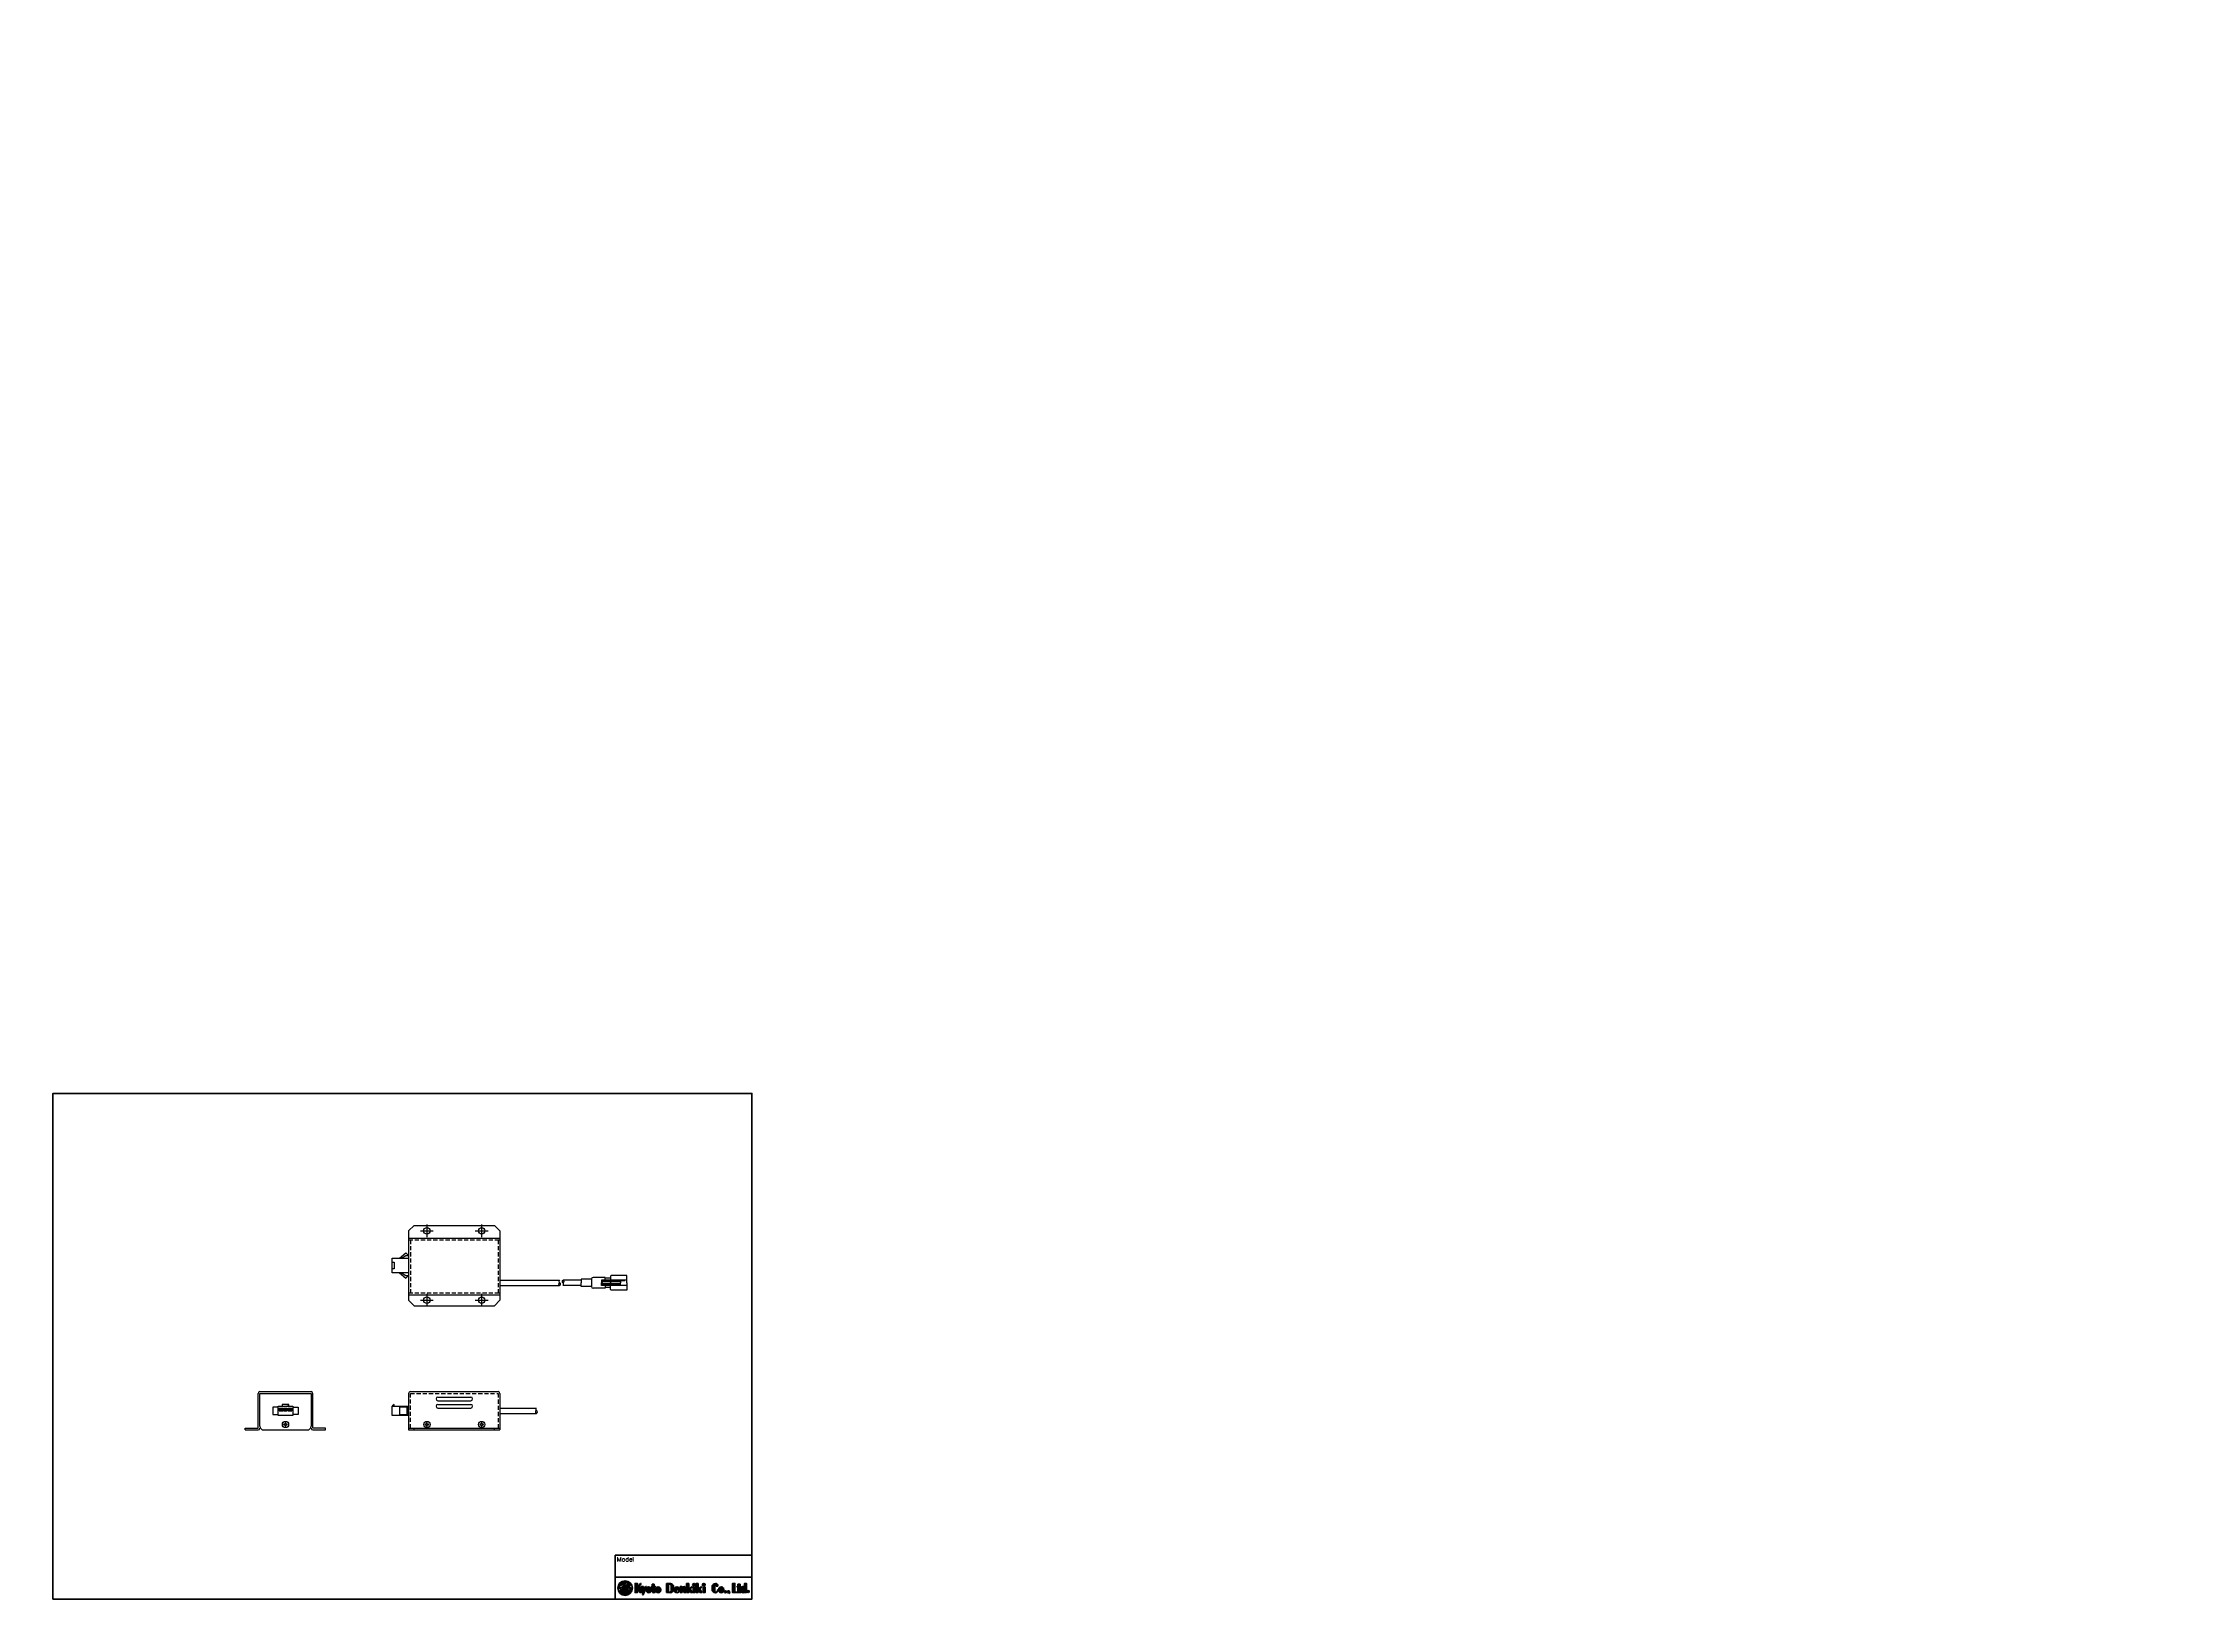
# Paper-space layout 'A3_1_3' of a CAD drawing. Header units: millimetres. Extents: x 0 to 392, y 0 to 286.
# The model-space entities are those that its viewports show. They can reach past a viewport. Long polylines and large blocks are cut down to what shows.
import ezdxf

# ---------------------------------------------------------------- set-up
doc = ezdxf.new("R2010")
doc.units = ezdxf.units.MM
doc.linetypes.add('HIDDEN', pattern=[0.375, 0.25, -0.125])
doc.layers.get('0').update_dxf_attribs({"lineweight": 30})
doc.layers.add('AUX', color=7, linetype='Continuous', lineweight=40)
doc.layers.add('PINOFF', color=6, linetype='Continuous', lineweight=9)
doc.layers.get('PINOFF').freeze()
doc.styles.get("Standard").update_dxf_attribs({"font": 'simplex.shx', "width": 0.8, "bigfont": 'extfont.shx'})

# ---------------------------------------------------------------- blocks, each defined once
blk = doc.blocks.new('A$C58A435ED')
h = blk.add_hatch(color=256)
edge = h.paths.add_edge_path()
edge.add_ellipse((3.8, 4.2), major_axis=(2.36, 2.72), ratio=0.381944, start_angle=36.9142, end_angle=132.4984, ccw=False)
edge.add_arc((4.7, 6.4), 0.75, 47.7163, 192.9195, ccw=False)
edge.add_ellipse((3.8, 4.2), major_axis=(2.36, 2.72), ratio=0.381944, start_angle=355.1193, end_angle=374.4019, ccw=False)
edge.add_ellipse((4.2, 3.8), major_axis=(2.36, 2.72), ratio=0.381944, start_angle=320.8704, end_angle=364.8807, ccw=False)
edge.add_arc((4, -35.9), 40.1, 84.2752, 86.8987, ccw=False)
edge.add_arc((4, 4), 4, 0, 180)
edge.add_arc((4, -35.9), 40.1, 92.8389, 95.7248, ccw=False)
h = blk.add_hatch(color=256)
edge = h.paths.add_edge_path()
edge.add_arc((4, 4), 4, 180, 360)
edge.add_arc((4, 43.9), 40.1, 272.8389, 275.7248, ccw=False)
edge.add_ellipse((4.2, 3.8), major_axis=(2.36, 2.72), ratio=0.381944, start_angle=175.1193, end_angle=312.4984, ccw=False)
edge.add_ellipse((3.8, 4.2), major_axis=(2.36, 2.72), ratio=0.381944, start_angle=140.8704, end_angle=184.8807, ccw=False)
edge.add_arc((4, 43.9), 40.1, 264.2752, 266.8987, ccw=False)
h = blk.add_hatch(color=256)
edge = h.paths.add_edge_path(flags=17)
edge.add_ellipse((4.2, 3.8), major_axis=(2.36, 2.72), ratio=0.381944, start_angle=130.1847, end_angle=175.1193)
edge.add_ellipse((3.8, 4.2), major_axis=(2.36, 2.72), ratio=0.381944, start_angle=184.8807, end_angle=296.5044)
edge.add_arc((4, 43.9), 40.1, 267.8758, 271.7647, ccw=False)
h = blk.add_hatch(color=256)
edge = h.paths.add_edge_path(flags=17)
edge.add_ellipse((3.8, 4.2), major_axis=(2.36, 2.72), ratio=0.381944, start_angle=310.1847, end_angle=355.1193)
edge.add_ellipse((4.2, 3.8), major_axis=(2.36, 2.72), ratio=0.381944, start_angle=364.8807, end_angle=376.9173)
edge.add_arc((4.6, 6.4), 0.783, -118.932, 3.6503, ccw=False)
edge.add_ellipse((4.2, 3.8), major_axis=(2.36, 2.72), ratio=0.381944, start_angle=39.809, end_angle=116.5044)
edge.add_arc((4, -35.9), 40.1, 87.8758, 91.7647, ccw=False)
blk.add_circle((4, 4), 4)
for centre, radius, start, end in [((4, -35.9), 40.1, 92.8389, 95.7248), ((4, 43.9), 40.1, 264.2752, 266.8987), ((4, 43.9), 40.1, 267.8758, 271.7647), ((4, -35.9), 40.1, 87.8758, 91.7647), ((4.7, 6.4), 0.75, 46.1932, 192.9195), ((4.6, 6.4), 0.783, 241.068, 3.6503), ((4, 43.9), 40.1, 272.8389, 275.7248), ((4, -35.9), 40.1, 84.2752, 86.8987)]:
    blk.add_arc(centre, radius, start, end)
for centre, start_param, end_param in [((3.8, 4.2), 2.009737, 4.900602), ((4.2, 3.8), 1.88285, 5.049036), ((3.8, 4.2), 1.10042, 1.907443), ((4.2, 3.8), 1.14108, 1.759009), ((3.8, 4.2), 5.024443, 6.875096), ((4.2, 3.8), 5.15133, 6.96942)]:
    blk.add_ellipse(centre, major_axis=(2.36, 2.72), ratio=0.381944, start_param=start_param, end_param=end_param)
blk = doc.blocks.new('A$C7F8063EA')
for points in [[(2.4, 4.8), (3.4, 6.2), (2.9, 6.2), (1.3, 4.1), (1.3, 6.2), (0, 6.2), (0, 1.1), (1.3, 1.1), (1.3, 3.4), (1.5, 3.7), (2.6, 1.1), (4.1, 1.1)], [(4.5, 1.1), (4.1, 0), (4.4, 0), (6.2, 4.4), (5.8, 4.4), (5.2, 2.8), (4.5, 4.4), (3.4, 4.4)], [(28.2, 6.2), (28.2, 1.1), (29.4, 1.1), (29.4, 2.6), (29.5, 2.8), (30.3, 1.1), (31.3, 1.1), (30.2, 3.3), (31.3, 4.2), (31.1, 4.4), (29.4, 3), (29.4, 6.2)], [(31.8, 4.2), (31.8, 1.1), (32.9, 1.1), (32.9, 4.2)], [(33.4, 6.2), (33.4, 1.1), (34.5, 1.1), (34.5, 2.6), (34.7, 2.8), (35.5, 1.1), (36.5, 1.1), (35.4, 3.3), (36.5, 4.2), (36.3, 4.4), (34.5, 3), (34.5, 6.2)], [(37.2, 4.2), (37.2, 1.1), (38.3, 1.1), (38.3, 4.2)], [(53.4, 6.2), (53.4, 1.1), (54.7, 1.1), (56.3, 1.1), (56.3, 1.4), (54.7, 1.4), (54.7, 6.2)]]:
    blk.add_hatch(color=256).paths.add_polyline_path(points)
h = blk.add_hatch(color=256)
h.paths.add_polyline_path([(6, 2.5, 0.993056), (8.9, 2.5), (8.9, 2.9, 1.006911), (6, 2.9)])
h.paths.add_polyline_path([(7.1, 3.9, -1.045169), (7.8, 3.9), (7.8, 1.6, -1.045169), (7.1, 1.6)], flags=16)
h = blk.add_hatch(color=256)
edge = h.paths.add_edge_path()
edge.add_line((9.4, 4.2), (9.4, 1.8))
edge.add_ellipse((10, 1.8), major_axis=(0, 0.709), ratio=0.902288, start_angle=90, end_angle=180)
edge.add_line((10, 1.1), (11, 1.1))
edge.add_line((11, 1.1), (11, 1.4))
edge.add_ellipse((11, 1.9), major_axis=(0, -0.528), ratio=0.918034, start_angle=270, end_angle=360, ccw=False)
edge.add_line((10.5, 1.9), (10.5, 4.2))
edge.add_line((10.5, 4.2), (10.9, 4.2))
edge.add_line((10.9, 4.2), (10.9, 4.6))
edge.add_line((10.9, 4.6), (10.5, 4.6))
edge.add_line((10.5, 4.6), (10.5, 5.8))
edge.add_line((10.5, 5.8), (9.4, 5.8))
edge.add_line((9.4, 5.8), (9.4, 4.6))
edge.add_line((9.4, 4.6), (9.1, 4.6))
edge.add_line((9.1, 4.6), (9.1, 4.2))
edge.add_line((9.1, 4.2), (9.4, 4.2))
h = blk.add_hatch(color=256)
h.paths.add_polyline_path([(12.7, 4.4), (12.6, 4.4, 0.412198), (11.2, 2.9), (11.2, 2.5, 0.993056), (14.1, 2.5), (14.1, 2.9, 0.416232)])
h.paths.add_polyline_path([(12.3, 3.9, -1.045169), (13, 3.9), (13, 1.6, -1.045169), (12.3, 1.6)], flags=16)
h = blk.add_hatch(color=256)
edge = h.paths.add_edge_path()
edge.add_line((17.2, 1.1), (19.3, 1.1))
edge.add_ellipse((19.3, 3), major_axis=(0, -1.92), ratio=0.930559, start_angle=0, end_angle=90)
edge.add_line((21.1, 3), (21.1, 4.2))
edge.add_ellipse((19.3, 4.2), major_axis=(0, 1.92), ratio=0.930559, start_angle=270, end_angle=360)
edge.add_line((19.3, 6.2), (17.2, 6.2))
edge.add_line((17.2, 6.2), (17.2, 1.1))
edge = h.paths.add_edge_path(flags=16)
edge.add_line((18.3, 5.8), (19.1, 5.8))
edge.add_ellipse((19.1, 5.1), major_axis=(0, 0.7), ratio=0.929746, start_angle=270, end_angle=359.8389, ccw=False)
edge.add_line((19.8, 5.1), (19.8, 2.1))
edge.add_ellipse((19.1, 2.1), major_axis=(0, -0.7), ratio=0.929746, start_angle=0.1611, end_angle=90, ccw=False)
edge.add_line((19.1, 1.4), (18.3, 1.4))
edge.add_line((18.3, 1.4), (18.3, 5.8))
h = blk.add_hatch(color=256)
edge = h.paths.add_edge_path()
edge.add_line((22.9, 4.4), (22.9, 4.4))
edge.add_arc((22.9, 2.9), 1.46, 90.3946, 180)
edge.add_line((21.4, 2.9), (21.4, 2.5))
edge.add_arc((22.9, 2.5), 1.46, 180.2595, 269.3397)
edge.add_line((22.9, 1.1), (22.9, 1.1))
edge.add_arc((22.9, 2.5), 1.46, 270.6603, 354.2194)
edge.add_line((24.3, 2.4), (24.1, 2.4))
edge.add_ellipse((22.9, 2.4), major_axis=(-1.2, 0), ratio=0.941657, start_angle=90.1774, end_angle=180, ccw=False)
edge.add_arc((22.9, 1.6), 0.325, 180, 276.5641, ccw=False)
edge.add_line((22.5, 1.6), (22.5, 2.7))
edge.add_line((22.5, 2.7), (24.3, 2.7))
edge.add_line((24.3, 2.7), (24.3, 2.9))
edge.add_arc((22.9, 2.9), 1.46, 359.2107, 449.6054)
h.paths.add_polyline_path([(22.5, 3.1), (22.5, 3.9, -1.045169), (23.2, 3.9), (23.2, 3.1)], flags=16)
h = blk.add_hatch(color=256)
edge = h.paths.add_edge_path()
edge.add_line((24.7, 4.4), (24.7, 1.1))
edge.add_line((24.7, 1.1), (25.8, 1.1))
edge.add_line((25.8, 1.1), (25.8, 3.7))
edge.add_ellipse((26.2, 3.7), major_axis=(0.377, 0.217), ratio=0.907884, start_angle=60.0645, end_angle=150.0645, ccw=False)
edge.add_ellipse((26.2, 3.7), major_axis=(0, 0.404), ratio=0.965673, start_angle=270, end_angle=360, ccw=False)
edge.add_line((26.6, 3.7), (26.6, 1.1))
edge.add_line((26.6, 1.1), (27.7, 1.1))
edge.add_line((27.7, 1.1), (27.7, 3.4))
edge.add_ellipse((26.8, 3.4), major_axis=(0, 1.05), ratio=0.925613, start_angle=270, end_angle=360)
edge.add_ellipse((26.8, 4), major_axis=(-0.975, 0), ratio=0.402759, start_angle=270, end_angle=360)
edge.add_line((25.8, 4), (25.8, 4.2))
edge.add_line((25.8, 4.2), (25.6, 4.4))
edge.add_line((25.6, 4.4), (24.7, 4.4))
h = blk.add_hatch(color=256)
edge = h.paths.add_edge_path()
edge.add_ellipse((32.3, 5.5), major_axis=(-0.803, 0), ratio=0.880683, start_angle=0, end_angle=360)
h = blk.add_hatch(color=256)
edge = h.paths.add_edge_path()
edge.add_ellipse((37.6, 5.5), major_axis=(-0.803, 0), ratio=0.880683, start_angle=0, end_angle=360)
h = blk.add_hatch(color=256)
edge = h.paths.add_edge_path()
edge.add_arc((44, 5.4), 0.402, 0, 180, ccw=False)
edge.add_line((44.4, 5.4), (44.4, 4.6))
edge.add_line((44.4, 4.6), (45.4, 4.6))
edge.add_ellipse((44, 4.6), major_axis=(0, 1.59), ratio=0.861671, start_angle=270, end_angle=360)
edge.add_ellipse((44, 4.4), major_axis=(-1.84, 0), ratio=0.958258, start_angle=270, end_angle=360)
edge.add_line((42.2, 4.4), (42.2, 2.8))
edge.add_ellipse((44, 2.8), major_axis=(-1.84, 0), ratio=0.958258, start_angle=0, end_angle=90)
edge.add_ellipse((44, 2.6), major_axis=(0, -1.59), ratio=0.859541, start_angle=0, end_angle=90)
edge.add_line((45.4, 2.6), (45.1, 2.6))
edge.add_line((45.1, 2.6), (45.1, 2.1))
edge.add_ellipse((44.5, 2.1), major_axis=(0, -0.689), ratio=0.905354, start_angle=0, end_angle=90, ccw=False)
edge.add_line((44.5, 1.4), (44.1, 1.4))
edge.add_ellipse((44.1, 1.9), major_axis=(0, 0.516), ratio=0.975773, start_angle=90, end_angle=180, ccw=False)
edge.add_line((43.6, 1.9), (43.6, 5.4))
h = blk.add_hatch(color=256)
h.paths.add_polyline_path([(45.7, 2.5, 0.409357), (47.2, 1.1), (47.2, 1.1, 0.409404), (48.7, 2.5), (48.7, 2.9, 1.006911), (45.7, 2.9)])
h.paths.add_polyline_path([(46.9, 3.9, -1), (47.5, 3.9), (47.5, 1.6, -1), (46.9, 1.6)], flags=16)
h = blk.add_hatch(color=256)
edge = h.paths.add_edge_path()
edge.add_ellipse((49.5, 1.6), major_axis=(-0.65, 0), ratio=0.820872, start_angle=0, end_angle=360)
h = blk.add_hatch(color=256)
edge = h.paths.add_edge_path()
edge.add_ellipse((51.1, 1.6), major_axis=(-0.65, 0), ratio=0.820872, start_angle=178.569, end_angle=477.5428)
edge.add_ellipse((51.3, 1.1), major_axis=(0, -0.409), ratio=0.251102, start_angle=0, end_angle=84.6433, ccw=False)
edge.add_ellipse((51.3, 1.4), major_axis=(0, -0.72), ratio=0.731271, start_angle=0, end_angle=90)
edge.add_ellipse((51.7, 1.4), major_axis=(0, 0.202), ratio=0.432391, start_angle=270, end_angle=339.5604)
edge.add_ellipse((51.7, 1.4), major_axis=(0, 0.202), ratio=0.432391, start_angle=339.5604, end_angle=340.2548, ccw=False)
h = blk.add_hatch(color=256)
edge = h.paths.add_edge_path()
edge.add_line((56, 4.2), (56.3, 4.2))
edge.add_line((56.3, 4.2), (56.3, 1.8))
edge.add_ellipse((57, 1.8), major_axis=(0, 0.709), ratio=0.902288, start_angle=90, end_angle=180)
edge.add_line((57, 1.1), (58, 1.1))
edge.add_line((58, 1.1), (58, 1.4))
edge.add_ellipse((58, 1.9), major_axis=(0, -0.528), ratio=0.918034, start_angle=270, end_angle=360, ccw=False)
edge.add_line((57.5, 1.9), (57.5, 4.2))
edge.add_line((57.5, 4.2), (57.8, 4.2))
edge.add_line((57.8, 4.2), (57.8, 4.6))
edge.add_line((57.8, 4.6), (57.5, 4.6))
edge.add_line((57.5, 4.6), (57.5, 5.8))
edge.add_line((57.5, 5.8), (56.3, 5.8))
edge.add_line((56.3, 5.8), (56.3, 4.6))
edge.add_line((56.3, 4.6), (56, 4.6))
edge.add_line((56, 4.6), (56, 4.2))
h = blk.add_hatch(color=256)
edge = h.paths.add_edge_path()
edge.add_line((61, 6.2), (60, 6.2))
edge.add_line((60, 6.2), (60, 4))
edge.add_ellipse((59.4, 3.2), major_axis=(0, -1.25), ratio=0.700546, start_angle=140.5626, end_angle=180)
edge.add_line((59.4, 4.4), (59, 4.4))
edge.add_ellipse((59, 3.2), major_axis=(0, -1.25), ratio=0.700546, start_angle=180, end_angle=270)
edge.add_line((58.1, 3.2), (58.1, 2.3))
edge.add_ellipse((59, 2.3), major_axis=(0, 1.25), ratio=0.700546, start_angle=90, end_angle=180)
edge.add_line((59, 1.1), (59.4, 1.1))
edge.add_ellipse((59.4, 2.3), major_axis=(0, 1.25), ratio=0.700546, start_angle=180, end_angle=219.4374)
edge.add_line((60, 1.5), (60, 1.1))
edge.add_line((60, 1.1), (61, 1.1))
edge.add_line((61, 1.1), (61, 6.2))
h.paths.add_polyline_path([(60, 1.7, -1), (59.2, 1.7), (59.2, 3.8, -1), (60, 3.8)], flags=16)
h = blk.add_hatch(color=256)
edge = h.paths.add_edge_path()
edge.add_ellipse((62, 1.7), major_axis=(-0.582, 0), ratio=0.959913, start_angle=0, end_angle=360)
for p, q in [((0, 6.2), (1.3, 6.2)), ((0, 1.1), (1.3, 1.1)), ((2.9, 6.2), (1.3, 4.1)), ((1.5, 3.7), (1.3, 3.4)), ((2.6, 1.1), (1.5, 3.7)), ((3.4, 6.2), (2.4, 4.8)), ((4.1, 1.1), (2.4, 4.8)), ((4.1, 1.1), (2.6, 1.1)), ((2.9, 6.2), (3.4, 6.2)), ((3.4, 4.4), (4.5, 1.1)), ((3.4, 4.4), (4.5, 4.4)), ((3.4, 4.4), (4.5, 4.4)), ((4.1, 0), (4.5, 1.1)), ((4.1, 0), (4.4, 0)), ((4.4, 0), (6.2, 4.4)), ((4.5, 4.4), (5.2, 2.8)), ((5.2, 2.8), (5.8, 4.4)), ((5.8, 4.4), (6.2, 4.4)), ((6, 2.9), (6, 2.5)), ((8.9, 2.9), (8.9, 2.5)), ((9.1, 4.6), (9.1, 4.2)), ((9.1, 4.6), (9.1, 4.2)), ((9.1, 4.2), (9.4, 4.2)), ((9.1, 4.2), (9.4, 4.2)), ((9.4, 5.8), (10.5, 5.8)), ((9.4, 5.8), (9.4, 4.6)), ((9.4, 4.2), (9.4, 1.8)), ((10, 1.1), (11, 1.1)), ((11, 1.1), (10, 1.1)), ((10.5, 5.8), (10.5, 4.6)), ((10.5, 4.2), (10.9, 4.2)), ((10.5, 4.2), (10.9, 4.2)), ((10.5, 4.2), (10.5, 1.9)), ((11, 1.4), (11, 1.1)), ((11, 1.4), (11, 1.1)), ((11, 1.1), (11, 1.1)), ((11.2, 2.9), (11.2, 2.5)), ((12.6, 4.4), (12.7, 4.4)), ((12.7, 1.1), (12.7, 1.1)), ((14.1, 2.9), (14.1, 2.5)), ((17.2, 6.2), (19.3, 6.2)), ((17.2, 1.1), (17.2, 6.2)), ((17.2, 1.1), (17.2, 6.2)), ((17.2, 6.2), (19.3, 6.2)), ((17.2, 1.1), (19.3, 1.1)), ((17.2, 1.1), (19.3, 1.1)), ((18.3, 5.8), (18.3, 1.4)), ((18.3, 1.4), (18.3, 5.8)), ((18.3, 5.8), (19.1, 5.8)), ((18.3, 1.4), (19.1, 1.4)), ((19.8, 5.1), (19.8, 2.1)), ((21.1, 4.2), (21.1, 3)), ((21.4, 2.9), (21.4, 2.5)), ((22.5, 3.1), (23.2, 3.1)), ((22.5, 2.7), (24.3, 2.7)), ((22.9, 4.4), (22.9, 4.4)), ((22.9, 1.1), (22.9, 1.1)), ((22.9, 1.1), (22.9, 1.1)), ((24.1, 2.4), (24.3, 2.4)), ((24.3, 2.9), (24.3, 2.7)), ((24.7, 4.4), (25.6, 4.4)), ((24.7, 1.1), (24.7, 4.4)), ((24.7, 4.4), (25.6, 4.4)), ((24.7, 4.4), (25.6, 4.4)), ((24.7, 1.1), (24.7, 4.4)), ((24.7, 4.4), (25.6, 4.4)), ((24.7, 1.1), (25.8, 1.1)), ((24.7, 1.1), (25.8, 1.1)), ((25.8, 4.2), (25.6, 4.4)), ((25.8, 4.2), (25.6, 4.4)), ((25.8, 4), (25.8, 4.2)), ((25.8, 4), (25.8, 4.2)), ((25.8, 4.2), (25.8, 4)), ((25.8, 1.1), (25.8, 3.7)), ((25.8, 1.1), (25.8, 3.7)), ((26.6, 1.1), (26.6, 3.7)), ((26.6, 1.1), (26.6, 3.7)), ((26.6, 1.1), (27.7, 1.1)), ((26.6, 1.1), (27.7, 1.1)), ((27.7, 1.1), (27.7, 3.4)), ((27.7, 1.1), (27.7, 3.4)), ((28.2, 6.2), (29.4, 6.2)), ((28.2, 6.2), (28.2, 1.1)), ((29.4, 6.2), (28.2, 6.2)), ((28.2, 1.1), (29.4, 1.1)), ((28.2, 1.1), (29.4, 1.1)), ((29.4, 3), (29.4, 6.2)), ((31.2, 4.4), (29.4, 3)), ((29.5, 2.8), (29.4, 2.6)), ((29.4, 1.1), (29.4, 2.6)), ((30.3, 1.1), (29.5, 2.8)), ((31.3, 4.2), (30.2, 3.3)), ((31.3, 1.1), (30.2, 3.3)), ((30.3, 1.1), (31.3, 1.1)), ((31.1, 4.4), (31.3, 4.2)), ((31.8, 1.1), (32.9, 1.1)), ((33.4, 6.2), (34.5, 6.2)), ((33.4, 6.2), (33.4, 1.1)), ((34.5, 6.2), (33.4, 6.2)), ((33.4, 1.1), (34.5, 1.1)), ((33.4, 1.1), (34.5, 1.1)), ((34.5, 3), (34.5, 6.2)), ((36.3, 4.4), (34.5, 3)), ((34.7, 2.8), (34.5, 2.6)), ((34.5, 1.1), (34.5, 2.6)), ((35.5, 1.1), (34.7, 2.8)), ((36.5, 4.2), (35.4, 3.3)), ((36.5, 1.1), (35.4, 3.3)), ((35.5, 1.1), (36.5, 1.1)), ((36.3, 4.4), (36.5, 4.2)), ((37.2, 1.1), (38.3, 1.1)), ((37.5, 6.2), (37.6, 6.2)), ((37.5, 6.2), (37.5, 6.2)), ((37.5, 4.8), (37.5, 4.8)), ((42.2, 4.4), (42.2, 4.4)), ((42.2, 4.4), (42.2, 2.8)), ((43.6, 5.4), (43.6, 1.9)), ((43.6, 5.4), (43.6, 1.9)), ((44.1, 1.4), (44.5, 1.4)), ((44.1, 1.4), (44.5, 1.4)), ((44.4, 4.6), (44.4, 5.4)), ((44.4, 4.6), (44.4, 5.4)), ((45.4, 4.6), (44.4, 4.6)), ((44.4, 4.6), (45.4, 4.6)), ((45.4, 2.6), (45.1, 2.6)), ((45.1, 2.6), (45.1, 2.1)), ((45.4, 2.6), (45.1, 2.6)), ((45.1, 2.6), (45.1, 2.1)), ((45.7, 2.9), (45.7, 2.5)), ((47.2, 1.1), (47.2, 1.1)), ((48.7, 2.9), (48.7, 2.5)), ((51.8, 1.6), (51.8, 1.6)), ((53.4, 6.2), (54.7, 6.2)), ((53.4, 1.1), (56.3, 1.1)), ((54.7, 1.4), (54.7, 2)), ((56, 4.6), (56, 4.2)), ((56, 4.6), (56, 4.2)), ((56, 4.2), (56.3, 4.2)), ((56, 4.2), (56.3, 4.2)), ((56.3, 5.8), (57.5, 5.8)), ((56.3, 5.8), (56.3, 4.6)), ((56.3, 4.2), (56.3, 1.8)), ((58, 1.1), (57, 1.1)), ((57.5, 5.8), (57.5, 4.6)), ((57.5, 4.2), (57.8, 4.2)), ((57.5, 4.2), (57.8, 4.2)), ((57.5, 4.2), (57.5, 1.9)), ((58, 1.4), (58, 1.1)), ((58, 1.4), (58, 1.1)), ((58, 1.1), (58, 1.4)), ((58.1, 3.2), (58.1, 2.4)), ((58.1, 3.2), (58.1, 2.3)), ((59.4, 4.4), (59, 4.4)), ((59, 1.1), (59.4, 1.1)), ((59.2, 3.8), (59.2, 1.7)), ((59.2, 3.8), (59.2, 1.7)), ((60, 6.2), (61, 6.2)), ((60, 6.2), (61, 6.2)), ((61, 1.1), (61, 2)), ((61, 1.1), (61, 2)), ((62, 2.2), (62, 2.2)), ((62, 1.1), (62, 1.1)), ((62.6, 1.7), (62.6, 1.7))]:
    blk.add_line(p, q)
for points in [[(1.3, 3.4), (1.3, 1.1), (0, 1.1), (0, 6.2), (1.3, 6.2), (1.3, 4.1)], [(7.1, 3.9), (7.1, 1.6)], [(7.8, 1.5), (7.8, 3.9)], [(9.1, 4.2), (9.1, 4.6), (9.4, 4.6)], [(9.1, 4.2), (9.1, 4.6), (9.4, 4.6)], [(10.5, 4.6), (10.9, 4.6), (10.9, 4.2)], [(10.5, 4.6), (10.9, 4.6), (10.9, 4.2)], [(12.3, 3.9), (12.3, 1.6)], [(13, 1.5), (13, 3.9)], [(22.5, 3.9), (22.5, 3.1)], [(22.5, 2.7), (22.5, 1.6)], [(23.2, 3.1), (23.2, 3.9)], [(46.9, 3.9), (46.9, 1.6)], [(47.5, 3.9), (47.5, 1.6)], [(54.7, 1.1), (53.4, 1.1), (53.4, 6.2), (54.7, 6.2), (54.7, 1.4)], [(54.7, 1.1), (56.3, 1.1), (56.3, 1.4), (54.7, 1.4)], [(56.3, 4.2), (56, 4.2), (56, 4.6), (56.3, 4.6)], [(56.3, 4.2), (56, 4.2), (56, 4.6), (56.3, 4.6)], [(57.5, 4.6), (57.8, 4.6), (57.8, 4.2), (57.5, 4.2)], [(57.5, 4.6), (57.8, 4.6), (57.8, 4.2), (57.5, 4.2)], [(60, 4), (60, 6.2), (61, 6.2), (61, 1.1), (60, 1.1), (60, 1.5)], [(60, 4), (60, 6.2), (61, 6.2), (61, 1.1), (60, 1.1), (60, 1.5)], [(60, 1.7), (60, 3.8)], [(60, 1.7), (60, 3.8)]]:
    blk.add_lwpolyline(points)
for points in [[(31.8, 4.2), (32.9, 4.2), (32.9, 1.1), (31.8, 1.1)], [(37.2, 4.2), (38.3, 4.2), (38.3, 1.1), (37.2, 1.1)]]:
    blk.add_lwpolyline(points, close=True)
for centre, radius, start, end in [((7.5, 2.9), 1.46, 359.2107, 180), ((7.5, 2.5), 1.46, 179.5961, 359.6054), ((7.5, 3.9), 0.325, 354.9391, 180), ((7.5, 1.6), 0.325, 180, 5.0609), ((12.6, 2.9), 1.46, 359.2107, 180), ((12.6, 2.5), 1.46, 179.5961, 359.6054), ((12.6, 3.9), 0.325, 354.9391, 180), ((12.6, 1.6), 0.325, 180, 5.0609), ((22.9, 2.9), 1.46, 359.2107, 180), ((22.9, 2.5), 1.46, 179.7405, 354.2194), ((22.9, 3.9), 0.325, 354.9391, 180), ((22.9, 1.6), 0.325, 180, 273.149), ((44, 5.4), 0.402, 0, 180), ((47.2, 2.9), 1.46, 359.2107, 180), ((47.2, 2.5), 1.46, 179.5961, 359.6054), ((47.2, 3.9), 0.325, 0, 180), ((47.2, 1.6), 0.325, 180, 360), ((59.6, 3.8), 0.411, 0, 180), ((59.6, 1.7), 0.411, 180, 0)]:
    blk.add_arc(centre, radius, start, end)
for centre, major_axis, ratio, start_param, end_param in [((10, 1.8), (0, 0.709), 0.902288, 1.570796, 3.141593), ((11, 1.9), (0, -0.528), 0.918034, 4.712389, 6.283185), ((19.1, 5.1), (0, 0.7), 0.929746, 4.712389, 6.280162), ((19.3, 4.2), (0, 1.92), 0.930559, 4.712389, 6.283185), ((22.9, 2.4), (-1.2, 0), 0.941657, 1.573713, 3.141593), ((26.8, 4), (-0.975, 0), 0.402759, 4.712389, 6.283185), ((26.2, 3.7), (0, 0.404), 0.965673, 4.712389, 6.283185), ((26.8, 3.4), (0, 1.05), 0.925613, 4.712389, 6.283185), ((44, 4.4), (-1.84, 0), 0.958258, 4.712389, 6.283185), ((44.1, 1.9), (0, 0.516), 0.975773, 1.570796, 3.141593), ((44, 4.6), (0, 1.59), 0.861671, 4.712389, 6.283185), ((44, 2.6), (0, -1.59), 0.859541, 0, 1.570796), ((44.5, 2.1), (0, -0.689), 0.905354, 0, 1.570796), ((51.1, 1.6), (-0.65, 0), 0.820872, 3.11117, 8.258473), ((51.3, 1.4), (0, -0.72), 0.731271, 0, 1.570796), ((51.3, 1.1), (0, -0.409), 0.251102, 0, 1.547256), ((51.7, 1.4), (0, 0.202), 0.432391, 4.712389, 5.59034), ((57, 1.8), (0, 0.709), 0.902288, 1.570796, 3.141593), ((58, 1.9), (0, -0.528), 0.918034, 4.712389, 6.283185), ((59, 3.2), (0, -1.25), 0.700546, 3.141592, 4.712389), ((59.4, 2.3), (0, 1.25), 0.700546, 3.141592, 4.006894)]:
    blk.add_ellipse(centre, major_axis=major_axis, ratio=ratio, start_param=start_param, end_param=end_param)
at = {"extrusion": (0, 0, -1)}
for centre, major_axis, ratio, start_param, end_param in [((19.1, 2.1), (0, -0.7), 0.929746, 4.712389, 6.280162), ((19.3, 3), (0, -1.92), 0.930559, 4.712389, 6.283185), ((26.2, 3.7), (0.377, 0.217), 0.907884, 3.706835, 5.194113), ((44, 2.8), (-1.84, 0), 0.958258, 4.712389, 6.283185), ((59, 2.3), (0, 1.25), 0.700546, 3.141592, 4.712389), ((59.4, 3.2), (0, -1.25), 0.700546, 3.141592, 4.006894)]:
    blk.add_ellipse(centre, major_axis=major_axis, ratio=ratio, start_param=start_param, end_param=end_param, dxfattribs=at)
for centre, major_axis, ratio in [((32.3, 5.5), (-0.803, 0), 0.880683), ((37.6, 5.5), (-0.803, 0), 0.880683), ((49.5, 1.6), (-0.65, 0), 0.820872), ((62, 1.7), (-0.582, 0), 0.959913)]:
    blk.add_ellipse(centre, major_axis=major_axis, ratio=ratio)
blk = doc.blocks.new('A$C6D8F6DAB')
for p, q in [((0, 3), (32.7, 3)), ((0, 0), (32.7, 0)), ((44.6, 3), (34.6, 3)), ((44.6, 0), (34.6, 0)), ((50.1, 3.5), (44.6, 3.5)), ((44.6, 3.5), (44.6, 1.5)), ((44.6, -0.5), (44.6, 1.5)), ((50.1, 3.5), (50.1, 3.5)), ((50.1, 3.3), (50.1, -0.3)), ((57.6, 4.5), (51.1, 4.5)), ((69.6, 3), (55.6, 3)), ((55.6, 3), (55.6, 1.5)), ((66.1, 2.5), (55.6, 2.5)), ((66.1, 2), (55.6, 2)), ((55.6, 0), (55.6, 1.5)), ((66.1, 1), (55.6, 1)), ((66.1, 0.5), (55.6, 0.5)), ((69.6, 0), (55.6, 0)), ((56.1, 1.5), (56.1, 3)), ((56.1, 1.5), (56.1, 0)), ((57.6, 3), (57.6, 4.5)), ((60.6, 4), (57.6, 4)), ((57.6, 0), (57.6, -1.5)), ((60.6, 5.1), (60.6, 1.5)), ((60.6, -2.1), (60.6, 1.5)), ((69.6, 5.5), (61, 5.5)), ((66.1, 3), (66.1, 1.5)), ((66.1, 2.7), (68.3, 2.7)), ((66.1, 0), (66.1, 1.5)), ((66.1, 0.3), (68.3, 0.3)), ((68.3, 2.7), (68.5, 2.8)), ((68.3, 0.3), (68.5, 0.2)), ((68.5, 2.8), (68.5, 3)), ((68.5, 0.2), (68.5, 0)), ((69.6, 1.5), (69.6, 5.5)), ((69.6, 1.5), (69.6, -2.5)), ((50.1, -0.5), (44.6, -0.5)), ((50.1, -0.5), (50.1, -0.5)), ((57.6, -1.5), (51.1, -1.5)), ((60.6, -1), (57.6, -1)), ((69.6, -2.5), (61, -2.5))]:
    blk.add_line(p, q)
for centre, radius, start, end in [((33.3, 2.3), 0.936, 133.6168, 223.318), ((33.9, 0.7), 0.936, 313.6168, 43.318), ((51.1, 3.5), 1, 90, 180), ((61, 5.1), 0.4, 90, 180), ((51.1, -0.5), 1, 180, 270), ((61, -2.1), 0.4, 180, 270)]:
    blk.add_arc(centre, radius, start, end)
for centre, major_axis in [((32.7, 0.8), (0, -0.842)), ((34.6, 2.2), (0, 0.842))]:
    blk.add_ellipse(centre, major_axis=major_axis, ratio=0.448876, start_param=-3.141592653589792, end_param=3.141592653589792)
blk = doc.blocks.new('A$C75455C92')
for p, q in [((0, 0), (3.5, 3)), ((1, 0), (3.5, 1.5)), ((3.5, 3), (5, 1.5)), ((3.5, 1.5), (5, 1.5))]:
    blk.add_line(p, q)
blk = doc.blocks.new('A$C6DA64500')
for p, q in [((-9, -4), (-9, 4)), ((-9, 4), (0, 4)), ((-9, 0), (-9, 1.75)), ((-9, 1.75), (-8, 1.75)), ((-8, 1.75), (-8, -1.75)), ((0, 4), (0, -4)), ((-8, -1.75), (-9, -1.75)), ((0, -4), (-9, -4))]:
    blk.add_line(p, q)
blk.add_blockref('A$C75455C92', (-5, 4))
at = {"xscale": -1, "rotation": 180}
blk.add_blockref('A$C75455C92', (-5, -4), dxfattribs=at)
blk = doc.blocks.new('A$C51B90BC4')
for p, q in [((9, 18.125), (12, 21.125)), ((9, 18.125), (9, -19.875)), ((9, 14.125), (59, 14.125)), ((12, 21.125), (56, 21.125)), ((15.5, 18.125), (22.5, 18.125)), ((19, 21.625), (19, 14.625)), ((45.5, 18.125), (52.5, 18.125)), ((49, 21.625), (49, 14.625)), ((59, 18.125), (56, 21.125)), ((59, 18.125), (59, -19.875)), ((9, -16.875), (59, -16.875)), ((12, -22.875), (9, -19.875)), ((12, -22.875), (56, -22.875)), ((15.5, -19.875), (22.5, -19.875)), ((19, -16.375), (19, -23.375)), ((45.5, -19.875), (52.5, -19.875)), ((49, -16.375), (49, -23.375)), ((59, -19.875), (56, -22.875))]:
    blk.add_line(p, q)
at = {"linetype": 'HIDDEN'}
for p, q in [((9, 13.125), (59, 13.125)), ((10, 13.125), (10, -15.875)), ((58, 13.125), (58, -15.875)), ((9, -15.875), (59, -15.875))]:
    blk.add_line(p, q, dxfattribs=at)
for centre in [(19, 18.125), (49, 18.125), (19, -19.875), (49, -19.875)]:
    blk.add_circle(centre, 1.75)
for name, p in [('A$C6DA64500', (9, -0.875)), ('A$C6D8F6DAB', (59, -11.875))]:
    blk.add_blockref(name, p)
blk = doc.blocks.new('A$C41390539')
for p, q in [((-0.3, 0.2), (-0.6, 0.2)), ((-0.3, 0.2), (-0.2, 0.3)), ((-0.2, 0.3), (-0.2, 0.6)), ((0.2, 0.3), (0.2, 0.6)), ((0.2, 0.3), (0.3, 0.2)), ((0.3, 0.2), (0.6, 0.2)), ((-0.3, -0.2), (-0.6, -0.2)), ((-0.2, -0.3), (-0.3, -0.2)), ((-0.2, -0.3), (-0.2, -0.6)), ((0.3, -0.2), (0.2, -0.3)), ((0.2, -0.3), (0.2, -0.6)), ((0.3, -0.2), (0.6, -0.2))]:
    blk.add_line(p, q)
blk.add_circle((0, 0), 1.7)
for centre, major_axis in [((-0.6, 0), (-0.4, 0)), ((0, 0.6), (0, 0.4)), ((0.6, 0), (0.4, 0)), ((0, -0.6), (0, -0.4))]:
    blk.add_ellipse(centre, major_axis=major_axis, ratio=0.5, start_param=-1.570795, end_param=1.570795)
blk = doc.blocks.new('A$C6A4E4FE8')
for p, q in [((0, 1.5), (20, 1.5)), ((0, -1.5), (20, -1.5))]:
    blk.add_line(p, q)
blk.add_arc((20.6, 0.8), 0.936, 133.6168, 223.318)
blk.add_ellipse((20, -0.7), major_axis=(0, -0.842), ratio=0.448876, start_param=-3.141592653589792, end_param=3.141592653589792)
blk = doc.blocks.new('A$C65B94956')
for p, q in [((-8, 3.5), (-9, 2.5)), ((-9, -2.5), (-9, 2.5)), ((-9, 2.5), (0, 2.5)), ((-9, 2.5), (-8, 2.5)), ((-8, 2.5), (-8, 3.5)), ((0, 2), (-5, 2)), ((-5, 2), (-5, -2)), ((-1, 2), (-1, -2)), ((-0.5, 2), (-0.5, -2)), ((0, 2.5), (0, -2.5)), ((0, -2.5), (-9, -2.5)), ((-5, -2), (0, -2))]:
    blk.add_line(p, q)
blk = doc.blocks.new('A$C59340E91')
for p, q in [((-25, 20), (-25, 0)), ((-24, 21), (24, 21)), ((-9, 18), (9, 18)), ((-9, 16), (9, 16)), ((-9, 14), (9, 14)), ((-9, 12), (9, 12)), ((25, 20), (25, 0)), ((-25, 1), (25, 1)), ((-25, 0), (25, 0)), ((-22, 0), (-22, 1)), ((22, 0), (22, 1))]:
    blk.add_line(p, q)
at = {"linetype": 'HIDDEN'}
for p, q in [((-24, 1), (-24, 20)), ((-24, 20), (24, 20)), ((24, 20), (24, 1))]:
    blk.add_line(p, q, dxfattribs=at)
for centre, start, end in [((-24, 20), 90, 180), ((-9, 17), 90, 270), ((-9, 13), 90, 270), ((9, 17), 270, 90), ((9, 13), 270, 90), ((24, 20), 0, 90)]:
    blk.add_arc(centre, 1, start, end)
for name, p in [('A$C65B94956', (-25, 10.5)), ('A$C6A4E4FE8', (25, 10.5)), ('A$C41390539', (-15, 3)), ('A$C41390539', (15, 3))]:
    blk.add_blockref(name, p)
blk = doc.blocks.new('A$C043C1CDC')
for p, q in [((-1, 0.75), (1, 0.75)), ((-1, 0.75), (-1, -0.75)), ((-0.5, 0.25), (0.5, 0.25)), ((-0.5, -0.35), (-0.5, 0.25)), ((0.5, 0.25), (0.5, -0.35)), ((1, 0.75), (1, -0.75)), ((-1, -0.75), (1, -0.75)), ((0.5, -0.35), (-0.5, -0.35))]:
    blk.add_line(p, q)
blk = doc.blocks.new('SM 3P')
for p, q in [((1.75, 0), (-1.75, 0)), ((-1.75, 0), (-1.75, -1)), ((1.75, -1), (1.75, 0)), ((-4, -1.5), (-7, -1.5)), ((-7, -1.5), (-7, -5.5)), ((-7, -5.5), (-4, -5.5)), ((-4, -1), (4, -1)), ((-4, -6), (-4, -1)), ((4, -6), (-4, -6)), ((0, -1), (1.75, -1)), ((1.75, -1), (0.75, -1)), ((4, -1), (4, -6)), ((4, -1.5), (7, -1.5)), ((7, -5.5), (4, -5.5)), ((7, -1.5), (7, -5.5))]:
    blk.add_line(p, q)
for p in [(-2.5, -2.8), (0, -2.8), (2.5, -2.8)]:
    blk.add_blockref('A$C043C1CDC', p)
blk = doc.blocks.new('A$C1BC15952')
for p, q in [((-15, 1), (-15, 20)), ((-14, 21), (14, 21)), ((-14, 2), (-14, 20)), ((-14, 20), (14, 20)), ((14, 20), (14, 2)), ((15, 1), (15, 20)), ((-22, 0), (-22, 1)), ((-22, 1), (-15, 1)), ((-22, 0), (-15, 0)), ((-12, 0), (12, 0)), ((22, 1), (15, 1)), ((15, 0), (22, 0)), ((22, 0), (22, 1))]:
    blk.add_line(p, q)
for centre, radius, start, end in [((-14, 20), 1, 90, 180), ((14, 20), 1, 0, 90), ((-15, 1), 1, 270, 0), ((-12, 2), 2, 180, 270), ((12, 2), 2, 270, 0), ((15, 1), 1, 180, 270)]:
    blk.add_arc(centre, radius, start, end)
for name, p in [('SM 3P', (0, 14)), ('A$C41390539', (0, 3))]:
    blk.add_blockref(name, p)

msp = doc.modelspace()

# ---------------------------------------------------------------- linework, layer by layer
at = {"layer": 'AUX', "lineweight": 70}
for p, q in [((312, 28), (312, 16)), ((312, 28), (312, 16)), ((312, 28), (312, 16)), ((312, 28), (387, 28)), ((312, 16), (312, 4)), ((312, 16), (312, 4)), ((312, 16), (312, 4)), ((312, 16), (387, 16))]:
    msp.add_line(p, q, dxfattribs=at)
msp.add_lwpolyline([(4, 4), (387, 4), (387, 281), (4, 281)], close=True, dxfattribs=at)

# ---------------------------------------------------------------- block references
for name, p in [('A$C51B90BC4', (189.911, 187.591)), ('A$C1BC15952', (131.411, 96.616)), ('A$C59340E91', (223.911, 96.616))]:
    msp.add_blockref(name, p)
at = {"layer": 'AUX'}
for name, p in [('A$C58A435ED', (313.5, 6)), ('A$C7F8063EA', (323, 6.389))]:
    msp.add_blockref(name, p, dxfattribs=at)

# ---------------------------------------------------------------- texts
at = {"layer": 'AUX', "lineweight": 20}
msp.add_text('Model', height=2.5, dxfattribs=at).set_placement((313, 24.5))

psp = doc.layouts.new('A3_1_3')

# ---------------------------------------------------------------- viewports
at = {"layer": 'PINOFF', "color": 7, "lineweight": 0}
psp.add_viewport(center=(195.5, 142.5), size=(392, 286), view_center_point=(586.5, 427.5), view_height=857.99999, dxfattribs=at)

doc.saveas('drawing.dxf')
